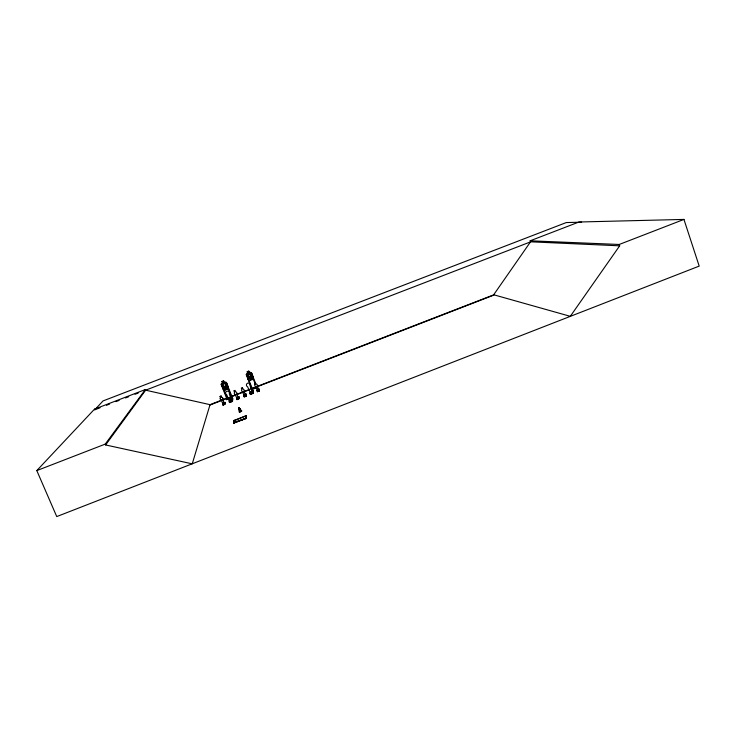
<?xml version="1.0" encoding="UTF-8"?>
<svg xmlns="http://www.w3.org/2000/svg" width="736" height="736" viewBox="0 0 736 736"><rect width="100%" height="100%" fill="white"/><g stroke="black" fill="none" stroke-linecap="round" stroke-linejoin="round"><path stroke-width="1.1" d="M252.43 392.84L252.411 391.239L253.12 390.834M252.062 393.309L251.445 391.764M251.234 392.454C251.252 396.603 250.884 390.126 251.362 392.325M250.93 392.49L250.792 394.275L251.123 391.865L251.114 392.463M250.774 394.266L250.682 392.702M250.626 392.739C251.611 397.339 248.897 390.926 250.507 393.668L252.779 392.785L252.494 392.049L252.779 393.024M250.636 391.938L250.268 394.478L253.359 393.254L253.35 390.871L251.215 391.497M223.661 403.337L224.333 403.116M230.239 399.952L230.267 400.54L232.383 399.188M237.397 398.24L237.102 397.946M242.466 387.716L243.055 389.142A1.288 1.27 -6.3 0 1 244.048 390.89L245.603 395.536L244.407 396.005L242.346 391.552A1.288 1.27 -6.3 0 1 241.859 389.602L241.316 388.001L242.356 387.605M226.633 399.777L226.955 398.498M244.646 395.333L245.53 395.039M250.967 391.957L251.289 392.417M258.483 389.841L257.793 390.2L258.603 389.841M251.914 388.829C251.335 391.699 252.154 387.55 252.568 389.335L247.094 375.535L246.615 375.719M251.988 389.068L252.034 389.537L246.238 374.698L247.774 373.41M252.476 388.958L256.56 387.348M251.767 373.75L251.289 373.934L255.07 383.474M245.815 395.122C246.137 398.112 246.698 391.58 244.288 394.846L244.205 396.805L244.288 394.846M245.815 394.478L245.631 396.244L246.137 394.34L246.238 395.996L246.118 394.275C243.101 393.466 245.263 399.096 244.711 394.901M245.98 396.106L246.063 394.156M245.668 396.226L246.118 394.275M244.177 396.805L244.251 395.168M246.247 395.986C245.079 397.753 243.312 395.379 244.352 396.262L245.87 395.664M237.001 399.252L238.795 398.553L238.556 397.937L238.961 398.829L239.108 397.155L237.093 397.633C237.618 402.656 236.072 397.09 237.093 399.068L238.611 398.48M238.749 397.302L238.363 399.059L239.117 397.146M238.869 396.943L238.455 398.921M238.39 399.041L238.538 397.385M246.082 418.434L246.164 415.73L234.02 420.44L233.643 422.887L246.082 418.434L233.643 422.887M245.75 418.508L245.824 415.923L245.75 418.508L234.131 423.016L234.342 420.376L234.131 423.016M241.463 411.001L239.145 407.772L239.494 411.893L241.5 411.084L240.148 411.396C244.812 409.391 238.473 413.43 239.163 411.728M232.466 401.368L232.824 398.82L230.764 399.39M231.684 400.108L232.236 401.203C232.392 393.318 230.938 407.919 232.466 398.516L230.69 399.206M231.895 399.188L231.601 401.709L231.96 399.17M231.224 401.387L230.607 399.814L229.779 400.136M230.396 401.7L229.798 400.025M229.825 401.47L231.628 400.743L229.273 393.797A1.932 1.904 -3.7 0 0 228.27 391.304A1.932 1.904 -3.7 0 0 225.722 392.288A1.932 1.904 -3.7 0 0 226.725 394.79L229.669 401.985L229.374 401.249M229.926 402.344L229.991 400.734M229.871 399.731L229.457 402.555L229.2 401.074M229.89 399.841L229.568 402.353M232.493 397.514L232.226 396.437L232.236 397.56M232.263 397.56L232.585 396.584M232.199 397.624L232.226 396.437M233.781 423.218L234.02 420.44M224.066 403.402L223.477 403.346M223.45 403.714L223.845 403.245M230.524 400.402L230.414 399.952L230.396 400.522M231.536 397.063L227.452 398.618M258.483 389.933L257.821 390.292L258.41 389.979M223.201 403.337C223.854 401.884 226.476 402.528 224.324 404.487C224.885 398.912 225.796 406.658 224.397 403.42M224.452 404.349L224.839 402.684M224.986 402.325C225.915 405.177 221.002 406.06 223.201 403.429M222.98 404.92L223.753 403.107M223.597 403.006L223.486 404.828M224.958 402.905L223.063 403.806L224.958 402.491M222.741 404.064L223.146 404.947L223.247 403.135M227.277 398.553L227.59 399.004L222.014 385.222L221.536 385.406M226.688 383.438L226.219 383.622L231.693 397.385L232.033 396.713M251.031 391.966L252.991 390.963M230.442 400.494L230.359 399.933L230.156 400.485M210.064 404.57L192.262 463.781L56.746 516.58L36.8 470.598L94.502 409.142L145.378 389.537L145.645 390.181L210.036 404.671L228.261 397.523M221.453 383.576L221.15 384.404L227.019 399.234M246.302 374.707L246.597 373.925L250.617 372.388L251.436 372.683L255.548 383.29M232.53 398.691L231.776 401.497M232.521 401.341L229.825 402.38M237.452 397.808L237.148 398.02M245.612 396.235L246.229 396.014M252.558 391.064L252.982 390.568L251.215 391.258M252.77 391.11L252.807 393.493L253.055 390.752M257.729 389.786L257.968 391.46L257.361 391.699L257.333 389.795L259.348 389.307L259.412 390.89L257.342 391.69L257.692 389.97M259.008 389.445C259.265 393.456 257.821 388.985 259.348 389.316M258.759 389.556L258.842 391.12M258.796 391.129L259.403 390.908M259.146 390.991L258.98 390.025M245.3 395.057L244.646 395.214L245.382 396.023M230.129 400.117L230.212 400.522M245.106 395.002L244.83 395.453M230.69 400.264L231.536 399.685L230.8 399.878M231.564 399.86L230.773 400.071M145.378 389.537L105.248 444.102L105.607 444.958L192.17 463.818L699.2 266.101L683.946 219.42L578.984 222.005L530.178 240.801L530.536 241.813L493.69 294.759L570.538 316.397M570.299 316.324L619.675 245.815L619.224 244.472L530.178 240.801M222.714 383.162L222.079 384.063L223.348 387.228L224.756 388.249L226.366 387.633L226.688 385.94L225.418 382.766L224.324 382.536L226.357 382.37L232.153 397.247L227.065 399.216L226.973 398.48M247.802 373.465L247.158 374.366L248.418 377.54L249.826 378.562L251.436 377.936L251.758 376.243L250.498 373.078L249.412 372.839L248.74 371.137L247.048 371.735L250.498 380.264M105.607 444.958L145.645 390.181L530.693 241.822M94.502 409.142L94.769 409.786L103.04 400.927L566.288 222.557L581.624 222.189M232.797 398.857L229.779 400.163M237.342 399.363L237.167 397.817L238.105 398.838M246.293 394.386L244.251 395.434M252.485 393.613L253.009 393.41L252.926 391.037M253.083 393.245L252.494 392.297M257.333 390.117L257.517 391.322M257.48 391.561L257.572 390.006M239.494 411.893L238.878 407.9L241.5 411.084M252.071 391.966L251.749 391.948M251.887 391.883L251.436 391.883M231.352 399.823L230.856 400.016M252.144 389.464L256.698 387.697M250.617 392.067L251.234 393.613L250.617 392.086L253.055 391.147M223.155 403.3L225.004 402.62M232.318 399.666L230.543 400.08M237.066 397.918L238.924 397.063C240.028 399.28 235.667 400.715 237.296 397.863M223.118 403.475L224.986 402.73M230.607 400.54L232.346 399.409M246.054 394.597L244.297 395.72L246.045 394.744M257.342 390.218L259.109 389.105L259.274 390.862M231.868 400.283L231.95 401.102M257.352 390.365L259.173 389.648M244.251 395.6L246.091 394.864M257.352 390.522L259.127 389.372M257.324 390.834L259.136 389.832M224.508 403.54L224.563 404.082M238.538 398.102L238.593 398.654M231.978 400.844L229.696 401.727L229.402 400.991M223.072 404.506L224.6 403.908M229.568 401.994L232.263 400.945L231.895 400.025M222.98 404.68L224.784 403.981L224.535 403.365M244.26 396.437L246.054 395.738M250.378 393.935L253.064 392.886M257.425 391.34L259.219 390.641M210.119 404.975L220.818 400.826M222.962 399.998L226.173 398.756M230.451 397.1L235.805 395.02M237.949 394.192L248.658 390.052M252.936 388.387L493.801 295.127M257.315 387.007L257.287 387.918L257.214 386.796M230.653 399.455L232.429 398.765M230.635 399.63L232.466 398.516M251.215 391.653L252.982 390.568M234.149 420.771L246.164 415.73M234.002 422.685L245.612 418.168M94.769 409.786L100.068 407.744M106.426 405.288L109.609 404.064M115.966 401.617L119.149 400.393M125.506 397.937L128.69 396.713M135.047 394.266L138.23 393.042M222.686 383.106L221.453 383.585L225.538 382.076M250.617 372.388L249.476 372.747M222.944 383.723L224.609 383.162M248.023 374.035L249.688 373.465M224.213 386.897L225.823 386.271M249.283 377.2L250.893 376.584L249.633 373.41M226.357 382.37L228.215 387.007L228.27 388.847L224.186 390.439L221.214 384.394M251.408 372.692L253.276 377.31L253.322 379.16L249.246 380.742L248.05 379.252L249.265 380.668M619.224 244.472L683.946 219.42M36.8 470.598L105.248 444.102M230.386 396.796L493.819 294.796M257.959 391.469L257.186 390.724M257.572 387.789L257.536 386.924M530.536 241.813L619.675 245.815M244.757 396.575L244.251 396.603M223.026 388.912L224.204 390.356M240.81 411.488L239.09 407.836L241.169 411.038M239.154 407.799L241.261 411.258M220.036 396.575L220.552 397.854A1.288 1.27 -3.4 0 0 221.048 399.795L223.118 404.248L224.324 403.77L222.75 399.133A1.288 1.27 -3.4 0 0 221.757 397.376L220.901 395.756L220.036 396.584M239.062 407.79L240.681 411.185M228.188 386.934L228.243 388.866M224.857 403.107L223.091 403.632M221.242 396.115L221.748 397.394A1.297 1.27 -3.4 0 1 222.75 399.142M223.67 403.227L224.084 404.276M223.118 403.448L223.532 404.487M222.879 404.009L223.045 404.68M238.86 397.109L238.86 397.826M237.093 397.633L237.562 399.05M236.753 398.636L237.075 399.243M227.074 389.307L223.68 380.751L221.95 381.423L222.631 383.125M222.033 381.45L225.437 389.951M250.314 392.702L252.982 391.423M250.01 393.015L250.507 393.916M245.677 395.177L245.861 395.839M244.416 395.195L244.83 396.235M244.021 395.821L244.343 396.428M258.842 390.08L259.035 390.733M257.214 387.642L257.342 387.007M258.143 389.878L258.557 390.917M257.6 390.089L258.005 391.129M255.042 384.505L254.904 382.398L256.238 384.045A1.288 1.27 -8.6 0 1 257.223 385.784L258.778 390.43L257.572 390.899L255.53 386.446A1.288 1.27 -8.6 0 1 255.042 384.496M248.768 371.054L252.135 379.62M240.276 411.709L238.998 407.873L239.789 411.856M238.979 407.827L239.559 409.612M238.906 407.864L239.504 410.688M253.221 377.246L253.294 379.178M252.54 390.945L252.604 393.429M252.485 391.221L252.485 392.812M221.048 399.804A1.297 1.27 -3.4 0 1 220.552 397.854M252.439 392.684L250.645 393.401L247.563 386.722A1.932 1.904 -6.8 0 1 246.569 384.22A1.932 1.904 -6.8 0 1 249.108 383.235A1.932 1.904 -6.8 0 1 250.111 385.738L252.439 392.702M234.039 390.816L234.582 392.426A1.288 1.27 -5.2 0 0 235.078 394.358L237.139 398.82L238.344 398.332L236.78 393.705A1.288 1.27 -5.2 0 0 235.787 391.948L235.078 390.411L234.039 390.825M223.468 381.23L222.428 381.634L222.658 382.196L223.698 381.8L223.468 381.23M248.566 371.542L247.526 371.938L247.747 372.508L248.786 372.103L248.566 371.542"/></g></svg>
